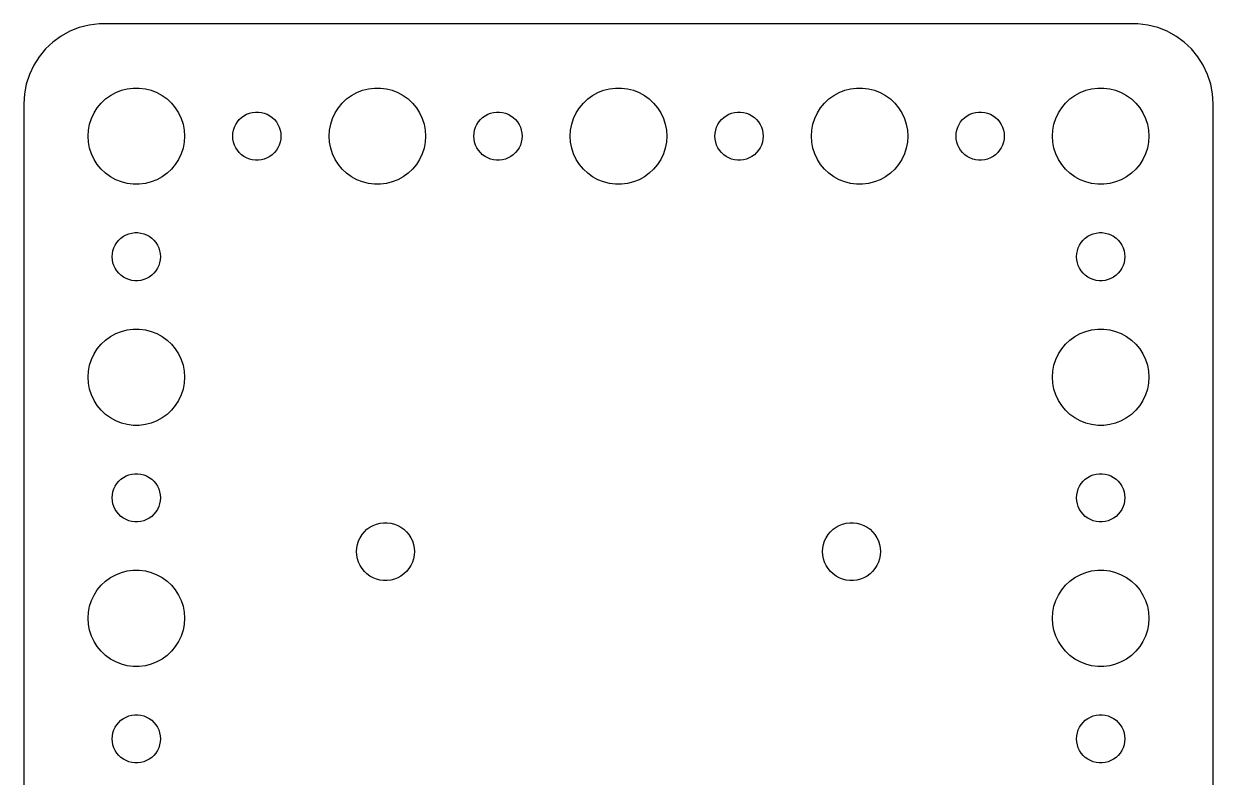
# Model space of a CAD drawing. Header units: metres. Extents: x -37 to 37, y -16 to 143.
# Drawn here: x -37 to 37, y 96.6 to 143.5 of the extents above; entities that cross this region are included whole.
import ezdxf

# ---------------------------------------------------------------- set-up
doc = ezdxf.new("R2010")
doc.units = ezdxf.units.M

msp = doc.modelspace()

# ---------------------------------------------------------------- linework, layer by layer
for p, q in [((-34.1289, 143.024), (-34.6791, 142.722)), ((-33.5451, 143.255), (-34.1289, 143.024)), ((-32.9369, 143.411), (-33.5451, 143.255)), ((-32.3139, 143.49), (-32.9369, 143.411)), ((32.3139, 143.49), (-32.3139, 143.49)), ((32.9369, 143.411), (32.3139, 143.49)), ((33.5451, 143.255), (32.9369, 143.411)), ((34.1289, 143.024), (33.5451, 143.255)), ((34.6791, 142.722), (34.1289, 143.024)), ((-35.1871, 142.353), (-35.6448, 141.923)), ((-34.6791, 142.722), (-35.1871, 142.353)), ((35.1871, 142.353), (34.6791, 142.722)), ((35.6448, 141.923), (35.1871, 142.353)), ((-36.0451, 141.439), (-36.3815, 140.909)), ((-35.6448, 141.923), (-36.0451, 141.439)), ((36.0451, 141.439), (35.6448, 141.923)), ((36.3815, 140.909), (36.0451, 141.439)), ((-36.3815, 140.909), (-36.6489, 140.341)), ((36.6489, 140.341), (36.3815, 140.909)), ((-36.6489, 140.341), (-36.8429, 139.743)), ((36.8429, 139.743), (36.6489, 140.341)), ((-36.9606, 139.127), (-37, 138.5)), ((-36.8429, 139.743), (-36.9606, 139.127)), ((-31.6075, 139.033), (-31.2773, 139.214)), ((-31.2773, 139.214), (-30.927, 139.353)), ((-30.927, 139.353), (-30.5621, 139.447)), ((-30.5621, 139.447), (-30.1884, 139.494)), ((-30.1884, 139.494), (-29.8116, 139.494)), ((-29.8116, 139.494), (-29.4379, 139.447)), ((-29.4379, 139.447), (-29.0729, 139.353)), ((-29.0729, 139.353), (-28.7227, 139.214)), ((-28.7227, 139.214), (-28.3925, 139.033)), ((-16.6075, 139.033), (-16.2773, 139.214)), ((-16.2773, 139.214), (-15.927, 139.353)), ((-15.927, 139.353), (-15.5621, 139.447)), ((-15.5621, 139.447), (-15.1884, 139.494)), ((-15.1884, 139.494), (-14.8116, 139.494)), ((-14.8116, 139.494), (-14.4379, 139.447)), ((-14.4379, 139.447), (-14.0729, 139.353)), ((-14.0729, 139.353), (-13.7227, 139.214)), ((-13.7227, 139.214), (-13.3925, 139.033)), ((-1.60747, 139.033), (-1.27733, 139.214)), ((-1.27733, 139.214), (-0.92705, 139.353)), ((-0.92705, 139.353), (-0.56213, 139.447)), ((-0.56213, 139.447), (-0.18837, 139.494)), ((-0.18837, 139.494), (0.18837, 139.494)), ((0.18837, 139.494), (0.56213, 139.447)), ((0.56213, 139.447), (0.92705, 139.353)), ((0.92705, 139.353), (1.27733, 139.214)), ((1.27733, 139.214), (1.60747, 139.033)), ((13.3925, 139.033), (13.7227, 139.214)), ((13.7227, 139.214), (14.0729, 139.353)), ((14.0729, 139.353), (14.4379, 139.447)), ((14.4379, 139.447), (14.8116, 139.494)), ((14.8116, 139.494), (15.1884, 139.494)), ((15.1884, 139.494), (15.5621, 139.447)), ((15.5621, 139.447), (15.927, 139.353)), ((15.927, 139.353), (16.2773, 139.214)), ((16.2773, 139.214), (16.6075, 139.033)), ((28.3925, 139.033), (28.7227, 139.214)), ((28.7227, 139.214), (29.0729, 139.353)), ((29.0729, 139.353), (29.4379, 139.447)), ((29.4379, 139.447), (29.8116, 139.494)), ((29.8116, 139.494), (30.1884, 139.494)), ((30.1884, 139.494), (30.5621, 139.447)), ((30.5621, 139.447), (30.927, 139.353)), ((30.927, 139.353), (31.2773, 139.214)), ((31.2773, 139.214), (31.6075, 139.033)), ((36.9606, 139.127), (36.8429, 139.743)), ((37, 138.5), (36.9606, 139.127)), ((-37, 138.5), (-37, 59.5)), ((-32.427, 138.263), (-32.1869, 138.554)), ((-32.1869, 138.554), (-31.9123, 138.812)), ((-31.9123, 138.812), (-31.6075, 139.033)), ((-28.3925, 139.033), (-28.0877, 138.812)), ((-28.0877, 138.812), (-27.8131, 138.554)), ((-27.8131, 138.554), (-27.5729, 138.263)), ((-17.427, 138.263), (-17.1869, 138.554)), ((-17.1869, 138.554), (-16.9123, 138.812)), ((-16.9123, 138.812), (-16.6075, 139.033)), ((-13.3925, 139.033), (-13.0877, 138.812)), ((-13.0877, 138.812), (-12.8131, 138.554)), ((-12.8131, 138.554), (-12.5729, 138.263)), ((-2.42705, 138.263), (-2.1869, 138.554)), ((-2.1869, 138.554), (-1.91226, 138.812)), ((-1.91226, 138.812), (-1.60747, 139.033)), ((1.60747, 139.033), (1.91226, 138.812)), ((1.91226, 138.812), (2.1869, 138.554)), ((2.1869, 138.554), (2.42705, 138.263)), ((12.5729, 138.263), (12.8131, 138.554)), ((12.8131, 138.554), (13.0877, 138.812)), ((13.0877, 138.812), (13.3925, 139.033)), ((16.6075, 139.033), (16.9123, 138.812)), ((16.9123, 138.812), (17.1869, 138.554)), ((17.1869, 138.554), (17.427, 138.263)), ((27.5729, 138.263), (27.8131, 138.554)), ((27.8131, 138.554), (28.0877, 138.812)), ((28.0877, 138.812), (28.3925, 139.033)), ((31.6075, 139.033), (31.9123, 138.812)), ((31.9123, 138.812), (32.1869, 138.554)), ((32.1869, 138.554), (32.427, 138.263)), ((37, 59.5), (37, 138.5)), ((-32.7893, 137.604), (-32.6289, 137.945)), ((-32.6289, 137.945), (-32.427, 138.263)), ((-27.5729, 138.263), (-27.3711, 137.945)), ((-27.3711, 137.945), (-27.2107, 137.604)), ((-23.5934, 137.527), (-23.4561, 137.656)), ((-23.4561, 137.656), (-23.3037, 137.766)), ((-23.3037, 137.766), (-23.1387, 137.857)), ((-23.1387, 137.857), (-22.9635, 137.927)), ((-22.9635, 137.927), (-22.7811, 137.973)), ((-22.7811, 137.973), (-22.5942, 137.997)), ((-22.5942, 137.997), (-22.4058, 137.997)), ((-22.4058, 137.997), (-22.2189, 137.973)), ((-22.2189, 137.973), (-22.0365, 137.927)), ((-22.0365, 137.927), (-21.8613, 137.857)), ((-21.8613, 137.857), (-21.6963, 137.766)), ((-21.6963, 137.766), (-21.5439, 137.656)), ((-21.5439, 137.656), (-21.4065, 137.527)), ((-17.7893, 137.604), (-17.6289, 137.945)), ((-17.6289, 137.945), (-17.427, 138.263)), ((-12.5729, 138.263), (-12.3711, 137.945)), ((-12.3711, 137.945), (-12.2107, 137.604)), ((-8.59344, 137.527), (-8.45613, 137.656)), ((-8.45613, 137.656), (-8.30373, 137.766)), ((-8.30373, 137.766), (-8.13866, 137.857)), ((-8.13866, 137.857), (-7.96352, 137.927)), ((-7.96352, 137.927), (-7.78107, 137.973)), ((-7.78107, 137.973), (-7.59418, 137.997)), ((-7.59418, 137.997), (-7.40581, 137.997)), ((-7.40581, 137.997), (-7.21892, 137.973)), ((-7.21892, 137.973), (-7.03647, 137.927)), ((-7.03647, 137.927), (-6.86133, 137.857)), ((-6.86133, 137.857), (-6.69626, 137.766)), ((-6.69626, 137.766), (-6.54385, 137.656)), ((-6.54385, 137.656), (-6.40654, 137.527)), ((-2.78932, 137.604), (-2.62891, 137.945)), ((-2.62891, 137.945), (-2.42705, 138.263)), ((2.42705, 138.263), (2.62891, 137.945)), ((2.62891, 137.945), (2.78932, 137.604)), ((6.40654, 137.527), (6.54385, 137.656)), ((6.54385, 137.656), (6.69626, 137.766)), ((6.69626, 137.766), (6.86133, 137.857)), ((6.86133, 137.857), (7.03647, 137.927)), ((7.03647, 137.927), (7.21892, 137.973)), ((7.21892, 137.973), (7.40581, 137.997)), ((7.40581, 137.997), (7.59418, 137.997)), ((7.59418, 137.997), (7.78107, 137.973)), ((7.78107, 137.973), (7.96352, 137.927)), ((7.96352, 137.927), (8.13866, 137.857)), ((8.13866, 137.857), (8.30373, 137.766)), ((8.30373, 137.766), (8.45613, 137.656)), ((8.45613, 137.656), (8.59344, 137.527)), ((12.2107, 137.604), (12.3711, 137.945)), ((12.3711, 137.945), (12.5729, 138.263)), ((17.427, 138.263), (17.6289, 137.945)), ((17.6289, 137.945), (17.7893, 137.604)), ((21.4065, 137.527), (21.5439, 137.656)), ((21.5439, 137.656), (21.6963, 137.766)), ((21.6963, 137.766), (21.8613, 137.857)), ((21.8613, 137.857), (22.0365, 137.927)), ((22.0365, 137.927), (22.2189, 137.973)), ((22.2189, 137.973), (22.4058, 137.997)), ((22.4058, 137.997), (22.5942, 137.997)), ((22.5942, 137.997), (22.7811, 137.973)), ((22.7811, 137.973), (22.9635, 137.927)), ((22.9635, 137.927), (23.1387, 137.857)), ((23.1387, 137.857), (23.3037, 137.766)), ((23.3037, 137.766), (23.4561, 137.656)), ((23.4561, 137.656), (23.5934, 137.527)), ((27.2107, 137.604), (27.3711, 137.945)), ((27.3711, 137.945), (27.5729, 138.263)), ((32.427, 138.263), (32.6289, 137.945)), ((32.6289, 137.945), (32.7893, 137.604)), ((-32.9763, 136.876), (-32.9057, 137.246)), ((-32.9057, 137.246), (-32.7893, 137.604)), ((-27.2107, 137.604), (-27.0942, 137.246)), ((-27.0942, 137.246), (-27.0237, 136.876)), ((-23.9529, 136.873), (-23.8947, 137.052)), ((-23.8947, 137.052), (-23.8145, 137.223)), ((-23.8145, 137.223), (-23.7135, 137.382)), ((-23.7135, 137.382), (-23.5934, 137.527)), ((-21.4065, 137.527), (-21.2865, 137.382)), ((-21.2865, 137.382), (-21.1855, 137.223)), ((-21.1855, 137.223), (-21.1053, 137.052)), ((-21.1053, 137.052), (-21.0471, 136.873)), ((-17.9763, 136.876), (-17.9057, 137.246)), ((-17.9057, 137.246), (-17.7893, 137.604)), ((-12.2107, 137.604), (-12.0942, 137.246)), ((-12.0942, 137.246), (-12.0237, 136.876)), ((-8.95287, 136.873), (-8.89465, 137.052)), ((-8.89465, 137.052), (-8.81445, 137.223)), ((-8.81445, 137.223), (-8.71352, 137.382)), ((-8.71352, 137.382), (-8.59344, 137.527)), ((-6.40654, 137.527), (-6.28647, 137.382)), ((-6.28647, 137.382), (-6.18553, 137.223)), ((-6.18553, 137.223), (-6.10533, 137.052)), ((-6.10533, 137.052), (-6.04712, 136.873)), ((-2.97633, 136.876), (-2.90575, 137.246)), ((-2.90575, 137.246), (-2.78932, 137.604)), ((2.78932, 137.604), (2.90575, 137.246)), ((2.90575, 137.246), (2.97633, 136.876)), ((6.04712, 136.873), (6.10533, 137.052)), ((6.10533, 137.052), (6.18553, 137.223)), ((6.18553, 137.223), (6.28647, 137.382)), ((6.28647, 137.382), (6.40654, 137.527)), ((8.59344, 137.527), (8.71352, 137.382)), ((8.71352, 137.382), (8.81445, 137.223)), ((8.81445, 137.223), (8.89465, 137.052)), ((8.89465, 137.052), (8.95287, 136.873)), ((12.0237, 136.876), (12.0942, 137.246)), ((12.0942, 137.246), (12.2107, 137.604)), ((17.7893, 137.604), (17.9057, 137.246)), ((17.9057, 137.246), (17.9763, 136.876)), ((21.0471, 136.873), (21.1053, 137.052)), ((21.1053, 137.052), (21.1855, 137.223)), ((21.1855, 137.223), (21.2865, 137.382)), ((21.2865, 137.382), (21.4065, 137.527)), ((23.5934, 137.527), (23.7135, 137.382)), ((23.7135, 137.382), (23.8145, 137.223)), ((23.8145, 137.223), (23.8947, 137.052)), ((23.8947, 137.052), (23.9529, 136.873)), ((27.0237, 136.876), (27.0942, 137.246)), ((27.0942, 137.246), (27.2107, 137.604)), ((32.7893, 137.604), (32.9057, 137.246)), ((32.9057, 137.246), (32.9763, 136.876)), ((-33, 136.5), (-32.9763, 136.876)), ((-32.9763, 136.124), (-33, 136.5)), ((-27.0237, 136.876), (-27, 136.5)), ((-27, 136.5), (-27.0237, 136.124)), ((-24, 136.5), (-23.9882, 136.688)), ((-23.9882, 136.312), (-24, 136.5)), ((-23.9882, 136.688), (-23.9529, 136.873)), ((-23.9529, 136.127), (-23.9882, 136.312)), ((-21.0471, 136.873), (-21.0118, 136.688)), ((-21.0118, 136.312), (-21.0471, 136.127)), ((-21.0118, 136.688), (-21, 136.5)), ((-21, 136.5), (-21.0118, 136.312)), ((-18, 136.5), (-17.9763, 136.876)), ((-17.9763, 136.124), (-18, 136.5)), ((-12.0237, 136.876), (-12, 136.5)), ((-12, 136.5), (-12.0237, 136.124)), ((-9, 136.5), (-8.98816, 136.688)), ((-8.98816, 136.312), (-9, 136.5)), ((-8.98816, 136.688), (-8.95287, 136.873)), ((-8.95287, 136.127), (-8.98816, 136.312)), ((-6.04712, 136.873), (-6.01183, 136.688)), ((-6.01183, 136.312), (-6.04712, 136.127)), ((-6.01183, 136.688), (-6, 136.5)), ((-6, 136.5), (-6.01183, 136.312)), ((-3, 136.5), (-2.97633, 136.876)), ((-2.97633, 136.124), (-3, 136.5)), ((2.97633, 136.876), (3, 136.5)), ((3, 136.5), (2.97633, 136.124)), ((6, 136.5), (6.01183, 136.688)), ((6.01183, 136.312), (6, 136.5)), ((6.01183, 136.688), (6.04712, 136.873)), ((6.04712, 136.127), (6.01183, 136.312)), ((8.95287, 136.873), (8.98816, 136.688)), ((8.98816, 136.312), (8.95287, 136.127)), ((8.98816, 136.688), (9, 136.5)), ((9, 136.5), (8.98816, 136.312)), ((12, 136.5), (12.0237, 136.876)), ((12.0237, 136.124), (12, 136.5)), ((17.9763, 136.876), (18, 136.5)), ((18, 136.5), (17.9763, 136.124)), ((21, 136.5), (21.0118, 136.688)), ((21.0118, 136.312), (21, 136.5)), ((21.0118, 136.688), (21.0471, 136.873)), ((21.0471, 136.127), (21.0118, 136.312)), ((23.9529, 136.873), (23.9882, 136.688)), ((23.9882, 136.312), (23.9529, 136.127)), ((23.9882, 136.688), (24, 136.5)), ((24, 136.5), (23.9882, 136.312)), ((27, 136.5), (27.0237, 136.876)), ((27.0237, 136.124), (27, 136.5)), ((32.9763, 136.876), (33, 136.5)), ((33, 136.5), (32.9763, 136.124)), ((-32.9057, 135.754), (-32.9763, 136.124)), ((-32.7893, 135.396), (-32.9057, 135.754)), ((-27.0942, 135.754), (-27.2107, 135.396)), ((-27.0237, 136.124), (-27.0942, 135.754)), ((-23.8947, 135.948), (-23.9529, 136.127)), ((-23.8145, 135.777), (-23.8947, 135.948)), ((-23.7135, 135.618), (-23.8145, 135.777)), ((-23.5934, 135.473), (-23.7135, 135.618)), ((-23.4561, 135.344), (-23.5934, 135.473)), ((-21.4065, 135.473), (-21.5439, 135.344)), ((-21.2865, 135.618), (-21.4065, 135.473)), ((-21.1855, 135.777), (-21.2865, 135.618)), ((-21.1053, 135.948), (-21.1855, 135.777)), ((-21.0471, 136.127), (-21.1053, 135.948)), ((-17.9057, 135.754), (-17.9763, 136.124)), ((-17.7893, 135.396), (-17.9057, 135.754)), ((-12.0942, 135.754), (-12.2107, 135.396)), ((-12.0237, 136.124), (-12.0942, 135.754)), ((-8.89465, 135.948), (-8.95287, 136.127)), ((-8.81445, 135.777), (-8.89465, 135.948)), ((-8.71352, 135.618), (-8.81445, 135.777)), ((-8.59344, 135.473), (-8.71352, 135.618)), ((-8.45613, 135.344), (-8.59344, 135.473)), ((-6.40654, 135.473), (-6.54385, 135.344)), ((-6.28647, 135.618), (-6.40654, 135.473)), ((-6.18553, 135.777), (-6.28647, 135.618)), ((-6.10533, 135.948), (-6.18553, 135.777)), ((-6.04712, 136.127), (-6.10533, 135.948)), ((-2.90575, 135.754), (-2.97633, 136.124)), ((-2.78932, 135.396), (-2.90575, 135.754)), ((2.90575, 135.754), (2.78932, 135.396)), ((2.97633, 136.124), (2.90575, 135.754)), ((6.10533, 135.948), (6.04712, 136.127)), ((6.18553, 135.777), (6.10533, 135.948)), ((6.28647, 135.618), (6.18553, 135.777)), ((6.40654, 135.473), (6.28647, 135.618)), ((6.54385, 135.344), (6.40654, 135.473)), ((8.59344, 135.473), (8.45613, 135.344)), ((8.71352, 135.618), (8.59344, 135.473)), ((8.81445, 135.777), (8.71352, 135.618)), ((8.89465, 135.948), (8.81445, 135.777)), ((8.95287, 136.127), (8.89465, 135.948)), ((12.0942, 135.754), (12.0237, 136.124)), ((12.2107, 135.396), (12.0942, 135.754)), ((17.9057, 135.754), (17.7893, 135.396)), ((17.9763, 136.124), (17.9057, 135.754)), ((21.1053, 135.948), (21.0471, 136.127)), ((21.1855, 135.777), (21.1053, 135.948)), ((21.2865, 135.618), (21.1855, 135.777)), ((21.4065, 135.473), (21.2865, 135.618)), ((21.5439, 135.344), (21.4065, 135.473)), ((23.5934, 135.473), (23.4561, 135.344)), ((23.7135, 135.618), (23.5934, 135.473)), ((23.8145, 135.777), (23.7135, 135.618)), ((23.8947, 135.948), (23.8145, 135.777)), ((23.9529, 136.127), (23.8947, 135.948)), ((27.0942, 135.754), (27.0237, 136.124)), ((27.2107, 135.396), (27.0942, 135.754)), ((32.9057, 135.754), (32.7893, 135.396)), ((32.9763, 136.124), (32.9057, 135.754)), ((-32.6289, 135.055), (-32.7893, 135.396)), ((-32.427, 134.737), (-32.6289, 135.055)), ((-32.1869, 134.446), (-32.427, 134.737)), ((-27.5729, 134.737), (-27.8131, 134.446)), ((-27.3711, 135.055), (-27.5729, 134.737)), ((-27.2107, 135.396), (-27.3711, 135.055)), ((-23.3037, 135.234), (-23.4561, 135.344)), ((-23.1387, 135.143), (-23.3037, 135.234)), ((-22.9635, 135.073), (-23.1387, 135.143)), ((-22.7811, 135.027), (-22.9635, 135.073)), ((-22.5942, 135.003), (-22.7811, 135.027)), ((-22.4058, 135.003), (-22.5942, 135.003)), ((-22.2189, 135.027), (-22.4058, 135.003)), ((-22.0365, 135.073), (-22.2189, 135.027)), ((-21.8613, 135.143), (-22.0365, 135.073)), ((-21.6963, 135.234), (-21.8613, 135.143)), ((-21.5439, 135.344), (-21.6963, 135.234)), ((-17.6289, 135.055), (-17.7893, 135.396)), ((-17.427, 134.737), (-17.6289, 135.055)), ((-17.1869, 134.446), (-17.427, 134.737)), ((-12.5729, 134.737), (-12.8131, 134.446)), ((-12.3711, 135.055), (-12.5729, 134.737)), ((-12.2107, 135.396), (-12.3711, 135.055)), ((-8.30373, 135.234), (-8.45613, 135.344)), ((-8.13866, 135.143), (-8.30373, 135.234)), ((-7.96352, 135.073), (-8.13866, 135.143)), ((-7.78107, 135.027), (-7.96352, 135.073)), ((-7.59418, 135.003), (-7.78107, 135.027)), ((-7.40581, 135.003), (-7.59418, 135.003)), ((-7.21892, 135.027), (-7.40581, 135.003)), ((-7.03647, 135.073), (-7.21892, 135.027)), ((-6.86133, 135.143), (-7.03647, 135.073)), ((-6.69626, 135.234), (-6.86133, 135.143)), ((-6.54385, 135.344), (-6.69626, 135.234)), ((-2.62891, 135.055), (-2.78932, 135.396)), ((-2.42705, 134.737), (-2.62891, 135.055)), ((-2.1869, 134.446), (-2.42705, 134.737)), ((2.42705, 134.737), (2.1869, 134.446)), ((2.62891, 135.055), (2.42705, 134.737)), ((2.78932, 135.396), (2.62891, 135.055)), ((6.69626, 135.234), (6.54385, 135.344)), ((6.86133, 135.143), (6.69626, 135.234)), ((7.03647, 135.073), (6.86133, 135.143)), ((7.21892, 135.027), (7.03647, 135.073)), ((7.40581, 135.003), (7.21892, 135.027)), ((7.59418, 135.003), (7.40581, 135.003)), ((7.78107, 135.027), (7.59418, 135.003)), ((7.96352, 135.073), (7.78107, 135.027)), ((8.13866, 135.143), (7.96352, 135.073)), ((8.30373, 135.234), (8.13866, 135.143)), ((8.45613, 135.344), (8.30373, 135.234)), ((12.3711, 135.055), (12.2107, 135.396)), ((12.5729, 134.737), (12.3711, 135.055)), ((12.8131, 134.446), (12.5729, 134.737)), ((17.427, 134.737), (17.1869, 134.446)), ((17.6289, 135.055), (17.427, 134.737)), ((17.7893, 135.396), (17.6289, 135.055)), ((21.6963, 135.234), (21.5439, 135.344)), ((21.8613, 135.143), (21.6963, 135.234)), ((22.0365, 135.073), (21.8613, 135.143)), ((22.2189, 135.027), (22.0365, 135.073)), ((22.4058, 135.003), (22.2189, 135.027)), ((22.5942, 135.003), (22.4058, 135.003)), ((22.7811, 135.027), (22.5942, 135.003)), ((22.9635, 135.073), (22.7811, 135.027)), ((23.1387, 135.143), (22.9635, 135.073)), ((23.3037, 135.234), (23.1387, 135.143)), ((23.4561, 135.344), (23.3037, 135.234)), ((27.3711, 135.055), (27.2107, 135.396)), ((27.5729, 134.737), (27.3711, 135.055)), ((27.8131, 134.446), (27.5729, 134.737)), ((32.427, 134.737), (32.1869, 134.446)), ((32.6289, 135.055), (32.427, 134.737)), ((32.7893, 135.396), (32.6289, 135.055)), ((-31.9123, 134.188), (-32.1869, 134.446)), ((-31.6075, 133.967), (-31.9123, 134.188)), ((-31.2773, 133.786), (-31.6075, 133.967)), ((-28.3925, 133.967), (-28.7227, 133.786)), ((-28.0877, 134.188), (-28.3925, 133.967)), ((-27.8131, 134.446), (-28.0877, 134.188)), ((-16.9123, 134.188), (-17.1869, 134.446)), ((-16.6075, 133.967), (-16.9123, 134.188)), ((-16.2773, 133.786), (-16.6075, 133.967)), ((-13.3925, 133.967), (-13.7227, 133.786)), ((-13.0877, 134.188), (-13.3925, 133.967)), ((-12.8131, 134.446), (-13.0877, 134.188)), ((-1.91226, 134.188), (-2.1869, 134.446)), ((-1.60747, 133.967), (-1.91226, 134.188)), ((-1.27733, 133.786), (-1.60747, 133.967)), ((1.60747, 133.967), (1.27733, 133.786)), ((1.91226, 134.188), (1.60747, 133.967)), ((2.1869, 134.446), (1.91226, 134.188)), ((13.0877, 134.188), (12.8131, 134.446)), ((13.3925, 133.967), (13.0877, 134.188)), ((13.7227, 133.786), (13.3925, 133.967)), ((16.6075, 133.967), (16.2773, 133.786)), ((16.9123, 134.188), (16.6075, 133.967)), ((17.1869, 134.446), (16.9123, 134.188)), ((28.0877, 134.188), (27.8131, 134.446)), ((28.3925, 133.967), (28.0877, 134.188)), ((28.7227, 133.786), (28.3925, 133.967)), ((31.6075, 133.967), (31.2773, 133.786)), ((31.9123, 134.188), (31.6075, 133.967)), ((32.1869, 134.446), (31.9123, 134.188)), ((-30.927, 133.647), (-31.2773, 133.786)), ((-30.5621, 133.553), (-30.927, 133.647)), ((-30.1884, 133.506), (-30.5621, 133.553)), ((-29.8116, 133.506), (-30.1884, 133.506)), ((-29.4379, 133.553), (-29.8116, 133.506)), ((-29.0729, 133.647), (-29.4379, 133.553)), ((-28.7227, 133.786), (-29.0729, 133.647)), ((-15.927, 133.647), (-16.2773, 133.786)), ((-15.5621, 133.553), (-15.927, 133.647)), ((-15.1884, 133.506), (-15.5621, 133.553)), ((-14.8116, 133.506), (-15.1884, 133.506)), ((-14.4379, 133.553), (-14.8116, 133.506)), ((-14.0729, 133.647), (-14.4379, 133.553)), ((-13.7227, 133.786), (-14.0729, 133.647)), ((-0.92705, 133.647), (-1.27733, 133.786)), ((-0.56213, 133.553), (-0.92705, 133.647)), ((-0.18837, 133.506), (-0.56213, 133.553)), ((0.18837, 133.506), (-0.18837, 133.506)), ((0.56213, 133.553), (0.18837, 133.506)), ((0.92705, 133.647), (0.56213, 133.553)), ((1.27733, 133.786), (0.92705, 133.647)), ((14.0729, 133.647), (13.7227, 133.786)), ((14.4379, 133.553), (14.0729, 133.647)), ((14.8116, 133.506), (14.4379, 133.553)), ((15.1884, 133.506), (14.8116, 133.506)), ((15.5621, 133.553), (15.1884, 133.506)), ((15.927, 133.647), (15.5621, 133.553)), ((16.2773, 133.786), (15.927, 133.647)), ((29.0729, 133.647), (28.7227, 133.786)), ((29.4379, 133.553), (29.0729, 133.647)), ((29.8116, 133.506), (29.4379, 133.553)), ((30.1884, 133.506), (29.8116, 133.506)), ((30.5621, 133.553), (30.1884, 133.506)), ((30.927, 133.647), (30.5621, 133.553)), ((31.2773, 133.786), (30.927, 133.647)), ((-30.9561, 130.156), (-30.8037, 130.266)), ((-30.8037, 130.266), (-30.6387, 130.357)), ((-30.6387, 130.357), (-30.4635, 130.427)), ((-30.4635, 130.427), (-30.2811, 130.473)), ((-30.2811, 130.473), (-30.0942, 130.497)), ((-30.0942, 130.497), (-29.9058, 130.497)), ((-29.9058, 130.497), (-29.7189, 130.473)), ((-29.7189, 130.473), (-29.5365, 130.427)), ((-29.5365, 130.427), (-29.3613, 130.357)), ((-29.3613, 130.357), (-29.1963, 130.266)), ((-29.1963, 130.266), (-29.0439, 130.156)), ((29.0439, 130.156), (29.1963, 130.266)), ((29.1963, 130.266), (29.3613, 130.357)), ((29.3613, 130.357), (29.5365, 130.427)), ((29.5365, 130.427), (29.7189, 130.473)), ((29.7189, 130.473), (29.9058, 130.497)), ((29.9058, 130.497), (30.0942, 130.497)), ((30.0942, 130.497), (30.2811, 130.473)), ((30.2811, 130.473), (30.4635, 130.427)), ((30.4635, 130.427), (30.6387, 130.357)), ((30.6387, 130.357), (30.8037, 130.266)), ((30.8037, 130.266), (30.9561, 130.156)), ((-31.4529, 129.373), (-31.3947, 129.552)), ((-31.3947, 129.552), (-31.3145, 129.723)), ((-31.3145, 129.723), (-31.2135, 129.882)), ((-31.2135, 129.882), (-31.0934, 130.027)), ((-31.0934, 130.027), (-30.9561, 130.156)), ((-29.0439, 130.156), (-28.9065, 130.027)), ((-28.9065, 130.027), (-28.7865, 129.882)), ((-28.7865, 129.882), (-28.6855, 129.723)), ((-28.6855, 129.723), (-28.6053, 129.552)), ((-28.6053, 129.552), (-28.5471, 129.373)), ((28.5471, 129.373), (28.6053, 129.552)), ((28.6053, 129.552), (28.6855, 129.723)), ((28.6855, 129.723), (28.7865, 129.882)), ((28.7865, 129.882), (28.9065, 130.027)), ((28.9065, 130.027), (29.0439, 130.156)), ((30.9561, 130.156), (31.0934, 130.027)), ((31.0934, 130.027), (31.2135, 129.882)), ((31.2135, 129.882), (31.3145, 129.723)), ((31.3145, 129.723), (31.3947, 129.552)), ((31.3947, 129.552), (31.4529, 129.373)), ((-31.5, 129), (-31.4882, 129.188)), ((-31.4882, 128.812), (-31.5, 129)), ((-31.4882, 129.188), (-31.4529, 129.373)), ((-31.4529, 128.627), (-31.4882, 128.812)), ((-28.5471, 129.373), (-28.5118, 129.188)), ((-28.5118, 128.812), (-28.5471, 128.627)), ((-28.5118, 129.188), (-28.5, 129)), ((-28.5, 129), (-28.5118, 128.812)), ((28.5, 129), (28.5118, 129.188)), ((28.5118, 128.812), (28.5, 129)), ((28.5118, 129.188), (28.5471, 129.373)), ((28.5471, 128.627), (28.5118, 128.812)), ((31.4529, 129.373), (31.4882, 129.188)), ((31.4882, 128.812), (31.4529, 128.627)), ((31.4882, 129.188), (31.5, 129)), ((31.5, 129), (31.4882, 128.812)), ((-31.3947, 128.448), (-31.4529, 128.627)), ((-31.3145, 128.277), (-31.3947, 128.448)), ((-31.2135, 128.118), (-31.3145, 128.277)), ((-31.0934, 127.973), (-31.2135, 128.118)), ((-28.7865, 128.118), (-28.9065, 127.973)), ((-28.6855, 128.277), (-28.7865, 128.118)), ((-28.6053, 128.448), (-28.6855, 128.277)), ((-28.5471, 128.627), (-28.6053, 128.448)), ((28.6053, 128.448), (28.5471, 128.627)), ((28.6855, 128.277), (28.6053, 128.448)), ((28.7865, 128.118), (28.6855, 128.277)), ((28.9065, 127.973), (28.7865, 128.118)), ((31.2135, 128.118), (31.0934, 127.973)), ((31.3145, 128.277), (31.2135, 128.118)), ((31.3947, 128.448), (31.3145, 128.277)), ((31.4529, 128.627), (31.3947, 128.448)), ((-30.9561, 127.844), (-31.0934, 127.973)), ((-30.8037, 127.734), (-30.9561, 127.844)), ((-30.6387, 127.643), (-30.8037, 127.734)), ((-30.4635, 127.573), (-30.6387, 127.643)), ((-30.2811, 127.527), (-30.4635, 127.573)), ((-30.0942, 127.503), (-30.2811, 127.527)), ((-29.9058, 127.503), (-30.0942, 127.503)), ((-29.7189, 127.527), (-29.9058, 127.503)), ((-29.5365, 127.573), (-29.7189, 127.527)), ((-29.3613, 127.643), (-29.5365, 127.573)), ((-29.1963, 127.734), (-29.3613, 127.643)), ((-29.0439, 127.844), (-29.1963, 127.734)), ((-28.9065, 127.973), (-29.0439, 127.844)), ((29.0439, 127.844), (28.9065, 127.973)), ((29.1963, 127.734), (29.0439, 127.844)), ((29.3613, 127.643), (29.1963, 127.734)), ((29.5365, 127.573), (29.3613, 127.643)), ((29.7189, 127.527), (29.5365, 127.573)), ((29.9058, 127.503), (29.7189, 127.527)), ((30.0942, 127.503), (29.9058, 127.503)), ((30.2811, 127.527), (30.0942, 127.503)), ((30.4635, 127.573), (30.2811, 127.527)), ((30.6387, 127.643), (30.4635, 127.573)), ((30.8037, 127.734), (30.6387, 127.643)), ((30.9561, 127.844), (30.8037, 127.734)), ((31.0934, 127.973), (30.9561, 127.844)), ((-31.2773, 124.214), (-30.927, 124.353)), ((-30.927, 124.353), (-30.5621, 124.447)), ((-30.5621, 124.447), (-30.1884, 124.494)), ((-30.1884, 124.494), (-29.8116, 124.494)), ((-29.8116, 124.494), (-29.4379, 124.447)), ((-29.4379, 124.447), (-29.0729, 124.353)), ((-29.0729, 124.353), (-28.7227, 124.214)), ((28.7227, 124.214), (29.0729, 124.353)), ((29.0729, 124.353), (29.4379, 124.447)), ((29.4379, 124.447), (29.8116, 124.494)), ((29.8116, 124.494), (30.1884, 124.494)), ((30.1884, 124.494), (30.5621, 124.447)), ((30.5621, 124.447), (30.927, 124.353)), ((30.927, 124.353), (31.2773, 124.214)), ((-32.1869, 123.554), (-31.9123, 123.812)), ((-31.9123, 123.812), (-31.6075, 124.033)), ((-31.6075, 124.033), (-31.2773, 124.214)), ((-28.7227, 124.214), (-28.3925, 124.033)), ((-28.3925, 124.033), (-28.0877, 123.812)), ((-28.0877, 123.812), (-27.8131, 123.554)), ((27.8131, 123.554), (28.0877, 123.812)), ((28.0877, 123.812), (28.3925, 124.033)), ((28.3925, 124.033), (28.7227, 124.214)), ((31.2773, 124.214), (31.6075, 124.033)), ((31.6075, 124.033), (31.9123, 123.812)), ((31.9123, 123.812), (32.1869, 123.554)), ((-32.7893, 122.604), (-32.6289, 122.945)), ((-32.6289, 122.945), (-32.427, 123.263)), ((-32.427, 123.263), (-32.1869, 123.554)), ((-27.8131, 123.554), (-27.5729, 123.263)), ((-27.5729, 123.263), (-27.3711, 122.945)), ((-27.3711, 122.945), (-27.2107, 122.604)), ((27.2107, 122.604), (27.3711, 122.945)), ((27.3711, 122.945), (27.5729, 123.263)), ((27.5729, 123.263), (27.8131, 123.554)), ((32.1869, 123.554), (32.427, 123.263)), ((32.427, 123.263), (32.6289, 122.945)), ((32.6289, 122.945), (32.7893, 122.604)), ((-32.9763, 121.876), (-32.9057, 122.246)), ((-32.9057, 122.246), (-32.7893, 122.604)), ((-27.2107, 122.604), (-27.0942, 122.246)), ((-27.0942, 122.246), (-27.0237, 121.876)), ((27.0237, 121.876), (27.0942, 122.246)), ((27.0942, 122.246), (27.2107, 122.604)), ((32.7893, 122.604), (32.9057, 122.246)), ((32.9057, 122.246), (32.9763, 121.876)), ((-33, 121.5), (-32.9763, 121.876)), ((-32.9763, 121.124), (-33, 121.5)), ((-27.0237, 121.876), (-27, 121.5)), ((-27, 121.5), (-27.0237, 121.124)), ((27, 121.5), (27.0237, 121.876)), ((27.0237, 121.124), (27, 121.5)), ((32.9763, 121.876), (33, 121.5)), ((33, 121.5), (32.9763, 121.124)), ((-32.9057, 120.754), (-32.9763, 121.124)), ((-32.7893, 120.396), (-32.9057, 120.754)), ((-27.0942, 120.754), (-27.2107, 120.396)), ((-27.0237, 121.124), (-27.0942, 120.754)), ((27.0942, 120.754), (27.0237, 121.124)), ((27.2107, 120.396), (27.0942, 120.754)), ((32.9057, 120.754), (32.7893, 120.396)), ((32.9763, 121.124), (32.9057, 120.754)), ((-32.6289, 120.055), (-32.7893, 120.396)), ((-32.427, 119.737), (-32.6289, 120.055)), ((-27.3711, 120.055), (-27.5729, 119.737)), ((-27.2107, 120.396), (-27.3711, 120.055)), ((27.3711, 120.055), (27.2107, 120.396)), ((27.5729, 119.737), (27.3711, 120.055)), ((32.6289, 120.055), (32.427, 119.737)), ((32.7893, 120.396), (32.6289, 120.055)), ((-32.1869, 119.446), (-32.427, 119.737)), ((-31.9123, 119.188), (-32.1869, 119.446)), ((-31.6075, 118.967), (-31.9123, 119.188)), ((-28.0877, 119.188), (-28.3925, 118.967)), ((-27.8131, 119.446), (-28.0877, 119.188)), ((-27.5729, 119.737), (-27.8131, 119.446)), ((27.8131, 119.446), (27.5729, 119.737)), ((28.0877, 119.188), (27.8131, 119.446)), ((28.3925, 118.967), (28.0877, 119.188)), ((31.9123, 119.188), (31.6075, 118.967)), ((32.1869, 119.446), (31.9123, 119.188)), ((32.427, 119.737), (32.1869, 119.446)), ((-31.2773, 118.786), (-31.6075, 118.967)), ((-30.927, 118.647), (-31.2773, 118.786)), ((-30.5621, 118.553), (-30.927, 118.647)), ((-30.1884, 118.506), (-30.5621, 118.553)), ((-29.8116, 118.506), (-30.1884, 118.506)), ((-29.4379, 118.553), (-29.8116, 118.506)), ((-29.0729, 118.647), (-29.4379, 118.553)), ((-28.7227, 118.786), (-29.0729, 118.647)), ((-28.3925, 118.967), (-28.7227, 118.786)), ((28.7227, 118.786), (28.3925, 118.967)), ((29.0729, 118.647), (28.7227, 118.786)), ((29.4379, 118.553), (29.0729, 118.647)), ((29.8116, 118.506), (29.4379, 118.553)), ((30.1884, 118.506), (29.8116, 118.506)), ((30.5621, 118.553), (30.1884, 118.506)), ((30.927, 118.647), (30.5621, 118.553)), ((31.2773, 118.786), (30.927, 118.647)), ((31.6075, 118.967), (31.2773, 118.786)), ((-30.4635, 115.427), (-30.2811, 115.473)), ((-30.2811, 115.473), (-30.0942, 115.497)), ((-30.0942, 115.497), (-29.9058, 115.497)), ((-29.9058, 115.497), (-29.7189, 115.473)), ((-29.7189, 115.473), (-29.5365, 115.427)), ((29.5365, 115.427), (29.7189, 115.473)), ((29.7189, 115.473), (29.9058, 115.497)), ((29.9058, 115.497), (30.0942, 115.497)), ((30.0942, 115.497), (30.2811, 115.473)), ((30.2811, 115.473), (30.4635, 115.427)), ((-31.3947, 114.552), (-31.3145, 114.723)), ((-31.3145, 114.723), (-31.2135, 114.882)), ((-31.2135, 114.882), (-31.0934, 115.027)), ((-31.0934, 115.027), (-30.9561, 115.156)), ((-30.9561, 115.156), (-30.8037, 115.266)), ((-30.8037, 115.266), (-30.6387, 115.357)), ((-30.6387, 115.357), (-30.4635, 115.427)), ((-29.5365, 115.427), (-29.3613, 115.357)), ((-29.3613, 115.357), (-29.1963, 115.266)), ((-29.1963, 115.266), (-29.0439, 115.156)), ((-29.0439, 115.156), (-28.9065, 115.027)), ((-28.9065, 115.027), (-28.7865, 114.882)), ((-28.7865, 114.882), (-28.6855, 114.723)), ((-28.6855, 114.723), (-28.6053, 114.552)), ((28.6053, 114.552), (28.6855, 114.723)), ((28.6855, 114.723), (28.7865, 114.882)), ((28.7865, 114.882), (28.9065, 115.027)), ((28.9065, 115.027), (29.0439, 115.156)), ((29.0439, 115.156), (29.1963, 115.266)), ((29.1963, 115.266), (29.3613, 115.357)), ((29.3613, 115.357), (29.5365, 115.427)), ((30.4635, 115.427), (30.6387, 115.357)), ((30.6387, 115.357), (30.8037, 115.266)), ((30.8037, 115.266), (30.9561, 115.156)), ((30.9561, 115.156), (31.0934, 115.027)), ((31.0934, 115.027), (31.2135, 114.882)), ((31.2135, 114.882), (31.3145, 114.723)), ((31.3145, 114.723), (31.3947, 114.552)), ((-31.5, 114), (-31.4882, 114.188)), ((-31.4882, 113.812), (-31.5, 114)), ((-31.4882, 114.188), (-31.4529, 114.373)), ((-31.4529, 114.373), (-31.3947, 114.552)), ((-28.6053, 114.552), (-28.5471, 114.373)), ((-28.5471, 114.373), (-28.5118, 114.188)), ((-28.5118, 114.188), (-28.5, 114)), ((-28.5, 114), (-28.5118, 113.812)), ((28.5, 114), (28.5118, 114.188)), ((28.5118, 113.812), (28.5, 114)), ((28.5118, 114.188), (28.5471, 114.373)), ((28.5471, 114.373), (28.6053, 114.552)), ((31.3947, 114.552), (31.4529, 114.373)), ((31.4529, 114.373), (31.4882, 114.188)), ((31.4882, 114.188), (31.5, 114)), ((31.5, 114), (31.4882, 113.812)), ((-31.4529, 113.627), (-31.4882, 113.812)), ((-31.3947, 113.448), (-31.4529, 113.627)), ((-31.3145, 113.277), (-31.3947, 113.448)), ((-31.2135, 113.118), (-31.3145, 113.277)), ((-28.6855, 113.277), (-28.7865, 113.118)), ((-28.6053, 113.448), (-28.6855, 113.277)), ((-28.5471, 113.627), (-28.6053, 113.448)), ((-28.5118, 113.812), (-28.5471, 113.627)), ((28.5471, 113.627), (28.5118, 113.812)), ((28.6053, 113.448), (28.5471, 113.627)), ((28.6855, 113.277), (28.6053, 113.448)), ((28.7865, 113.118), (28.6855, 113.277)), ((31.3145, 113.277), (31.2135, 113.118)), ((31.3947, 113.448), (31.3145, 113.277)), ((31.4529, 113.627), (31.3947, 113.448)), ((31.4882, 113.812), (31.4529, 113.627)), ((-31.0934, 112.973), (-31.2135, 113.118)), ((-30.9561, 112.844), (-31.0934, 112.973)), ((-30.8037, 112.734), (-30.9561, 112.844)), ((-30.6387, 112.643), (-30.8037, 112.734)), ((-30.4635, 112.573), (-30.6387, 112.643)), ((-30.2811, 112.527), (-30.4635, 112.573)), ((-30.0942, 112.503), (-30.2811, 112.527)), ((-29.9058, 112.503), (-30.0942, 112.503)), ((-29.7189, 112.527), (-29.9058, 112.503)), ((-29.5365, 112.573), (-29.7189, 112.527)), ((-29.3613, 112.643), (-29.5365, 112.573)), ((-29.1963, 112.734), (-29.3613, 112.643)), ((-29.0439, 112.844), (-29.1963, 112.734)), ((-28.9065, 112.973), (-29.0439, 112.844)), ((-28.7865, 113.118), (-28.9065, 112.973)), ((28.9065, 112.973), (28.7865, 113.118)), ((29.0439, 112.844), (28.9065, 112.973)), ((29.1963, 112.734), (29.0439, 112.844)), ((29.3613, 112.643), (29.1963, 112.734)), ((29.5365, 112.573), (29.3613, 112.643)), ((29.7189, 112.527), (29.5365, 112.573)), ((29.9058, 112.503), (29.7189, 112.527)), ((30.0942, 112.503), (29.9058, 112.503)), ((30.2811, 112.527), (30.0942, 112.503)), ((30.4635, 112.573), (30.2811, 112.527)), ((30.6387, 112.643), (30.4635, 112.573)), ((30.8037, 112.734), (30.6387, 112.643)), ((30.9561, 112.844), (30.8037, 112.734)), ((31.0934, 112.973), (30.9561, 112.844)), ((31.2135, 113.118), (31.0934, 112.973)), ((-15.9562, 111.708), (-15.8121, 111.882)), ((-15.8121, 111.882), (-15.6474, 112.037)), ((-15.6474, 112.037), (-15.4645, 112.17)), ((-15.4645, 112.17), (-15.2664, 112.279)), ((-15.2664, 112.279), (-15.0562, 112.362)), ((-15.0562, 112.362), (-14.8373, 112.418)), ((-14.8373, 112.418), (-14.613, 112.446)), ((-14.613, 112.446), (-14.387, 112.446)), ((-14.387, 112.446), (-14.1627, 112.418)), ((-14.1627, 112.418), (-13.9438, 112.362)), ((-13.9438, 112.362), (-13.7336, 112.279)), ((-13.7336, 112.279), (-13.5355, 112.17)), ((-13.5355, 112.17), (-13.3526, 112.037)), ((-13.3526, 112.037), (-13.1879, 111.882)), ((-13.1879, 111.882), (-13.0438, 111.708)), ((13.0438, 111.708), (13.1879, 111.882)), ((13.1879, 111.882), (13.3526, 112.037)), ((13.3526, 112.037), (13.5355, 112.17)), ((13.5355, 112.17), (13.7336, 112.279)), ((13.7336, 112.279), (13.9438, 112.362)), ((13.9438, 112.362), (14.1627, 112.418)), ((14.1627, 112.418), (14.387, 112.446)), ((14.387, 112.446), (14.613, 112.446)), ((14.613, 112.446), (14.8373, 112.418)), ((14.8373, 112.418), (15.0562, 112.362)), ((15.0562, 112.362), (15.2664, 112.279)), ((15.2664, 112.279), (15.4645, 112.17)), ((15.4645, 112.17), (15.6474, 112.037)), ((15.6474, 112.037), (15.8121, 111.882)), ((15.8121, 111.882), (15.9562, 111.708)), ((-16.2858, 110.876), (-16.2434, 111.098)), ((-16.2434, 111.098), (-16.1736, 111.313)), ((-16.1736, 111.313), (-16.0773, 111.517)), ((-16.0773, 111.517), (-15.9562, 111.708)), ((-13.0438, 111.708), (-12.9226, 111.517)), ((-12.9226, 111.517), (-12.8264, 111.313)), ((-12.8264, 111.313), (-12.7565, 111.098)), ((-12.7565, 111.098), (-12.7142, 110.876)), ((12.7142, 110.876), (12.7565, 111.098)), ((12.7565, 111.098), (12.8264, 111.313)), ((12.8264, 111.313), (12.9226, 111.517)), ((12.9226, 111.517), (13.0438, 111.708)), ((15.9562, 111.708), (16.0773, 111.517)), ((16.0773, 111.517), (16.1736, 111.313)), ((16.1736, 111.313), (16.2434, 111.098)), ((16.2434, 111.098), (16.2858, 110.876)), ((-16.3, 110.65), (-16.2858, 110.876)), ((-16.2858, 110.424), (-16.3, 110.65)), ((-16.2434, 110.202), (-16.2858, 110.424)), ((-12.7142, 110.424), (-12.7565, 110.202)), ((-12.7142, 110.876), (-12.7, 110.65)), ((-12.7, 110.65), (-12.7142, 110.424)), ((12.7, 110.65), (12.7142, 110.876)), ((12.7142, 110.424), (12.7, 110.65)), ((12.7565, 110.202), (12.7142, 110.424)), ((16.2858, 110.424), (16.2434, 110.202)), ((16.2858, 110.876), (16.3, 110.65)), ((16.3, 110.65), (16.2858, 110.424)), ((-16.1736, 109.987), (-16.2434, 110.202)), ((-16.0773, 109.783), (-16.1736, 109.987)), ((-15.9562, 109.592), (-16.0773, 109.783)), ((-15.8121, 109.418), (-15.9562, 109.592)), ((-13.0438, 109.592), (-13.1879, 109.418)), ((-12.9226, 109.783), (-13.0438, 109.592)), ((-12.8264, 109.987), (-12.9226, 109.783)), ((-12.7565, 110.202), (-12.8264, 109.987)), ((12.8264, 109.987), (12.7565, 110.202)), ((12.9226, 109.783), (12.8264, 109.987)), ((13.0438, 109.592), (12.9226, 109.783)), ((13.1879, 109.418), (13.0438, 109.592)), ((15.9562, 109.592), (15.8121, 109.418)), ((16.0773, 109.783), (15.9562, 109.592)), ((16.1736, 109.987), (16.0773, 109.783)), ((16.2434, 110.202), (16.1736, 109.987)), ((-32.1869, 108.554), (-31.9123, 108.812)), ((-31.9123, 108.812), (-31.6075, 109.033)), ((-31.6075, 109.033), (-31.2773, 109.214)), ((-31.2773, 109.214), (-30.927, 109.353)), ((-30.927, 109.353), (-30.5621, 109.447)), ((-30.5621, 109.447), (-30.1884, 109.494)), ((-30.1884, 109.494), (-29.8116, 109.494)), ((-29.8116, 109.494), (-29.4379, 109.447)), ((-29.4379, 109.447), (-29.0729, 109.353)), ((-29.0729, 109.353), (-28.7227, 109.214)), ((-28.7227, 109.214), (-28.3925, 109.033)), ((-28.3925, 109.033), (-28.0877, 108.812)), ((-28.0877, 108.812), (-27.8131, 108.554)), ((-15.6474, 109.263), (-15.8121, 109.418)), ((-15.4645, 109.13), (-15.6474, 109.263)), ((-15.2664, 109.021), (-15.4645, 109.13)), ((-15.0562, 108.938), (-15.2664, 109.021)), ((-14.8373, 108.882), (-15.0562, 108.938)), ((-14.613, 108.854), (-14.8373, 108.882)), ((-14.387, 108.854), (-14.613, 108.854)), ((-14.1627, 108.882), (-14.387, 108.854)), ((-13.9438, 108.938), (-14.1627, 108.882)), ((-13.7336, 109.021), (-13.9438, 108.938)), ((-13.5355, 109.13), (-13.7336, 109.021)), ((-13.3526, 109.263), (-13.5355, 109.13)), ((-13.1879, 109.418), (-13.3526, 109.263)), ((13.3526, 109.263), (13.1879, 109.418)), ((13.5355, 109.13), (13.3526, 109.263)), ((13.7336, 109.021), (13.5355, 109.13)), ((13.9438, 108.938), (13.7336, 109.021)), ((14.1627, 108.882), (13.9438, 108.938)), ((14.387, 108.854), (14.1627, 108.882)), ((14.613, 108.854), (14.387, 108.854)), ((14.8373, 108.882), (14.613, 108.854)), ((15.0562, 108.938), (14.8373, 108.882)), ((15.2664, 109.021), (15.0562, 108.938)), ((15.4645, 109.13), (15.2664, 109.021)), ((15.6474, 109.263), (15.4645, 109.13)), ((15.8121, 109.418), (15.6474, 109.263)), ((27.8131, 108.554), (28.0877, 108.812)), ((28.0877, 108.812), (28.3925, 109.033)), ((28.3925, 109.033), (28.7227, 109.214)), ((28.7227, 109.214), (29.0729, 109.353)), ((29.0729, 109.353), (29.4379, 109.447)), ((29.4379, 109.447), (29.8116, 109.494)), ((29.8116, 109.494), (30.1884, 109.494)), ((30.1884, 109.494), (30.5621, 109.447)), ((30.5621, 109.447), (30.927, 109.353)), ((30.927, 109.353), (31.2773, 109.214)), ((31.2773, 109.214), (31.6075, 109.033)), ((31.6075, 109.033), (31.9123, 108.812)), ((31.9123, 108.812), (32.1869, 108.554)), ((-32.6289, 107.945), (-32.427, 108.263)), ((-32.427, 108.263), (-32.1869, 108.554)), ((-27.8131, 108.554), (-27.5729, 108.263)), ((-27.5729, 108.263), (-27.3711, 107.945)), ((27.3711, 107.945), (27.5729, 108.263)), ((27.5729, 108.263), (27.8131, 108.554)), ((32.1869, 108.554), (32.427, 108.263)), ((32.427, 108.263), (32.6289, 107.945)), ((-32.9057, 107.246), (-32.7893, 107.604)), ((-32.7893, 107.604), (-32.6289, 107.945)), ((-27.3711, 107.945), (-27.2107, 107.604)), ((-27.2107, 107.604), (-27.0942, 107.246)), ((27.0942, 107.246), (27.2107, 107.604)), ((27.2107, 107.604), (27.3711, 107.945)), ((32.6289, 107.945), (32.7893, 107.604)), ((32.7893, 107.604), (32.9057, 107.246)), ((-33, 106.5), (-32.9763, 106.876)), ((-32.9763, 106.876), (-32.9057, 107.246)), ((-27.0942, 107.246), (-27.0237, 106.876)), ((-27.0237, 106.876), (-27, 106.5)), ((27, 106.5), (27.0237, 106.876)), ((27.0237, 106.876), (27.0942, 107.246)), ((32.9057, 107.246), (32.9763, 106.876)), ((32.9763, 106.876), (33, 106.5)), ((-32.9763, 106.124), (-33, 106.5)), ((-32.9057, 105.754), (-32.9763, 106.124)), ((-27.0237, 106.124), (-27.0942, 105.754)), ((-27, 106.5), (-27.0237, 106.124)), ((27.0237, 106.124), (27, 106.5)), ((27.0942, 105.754), (27.0237, 106.124)), ((32.9763, 106.124), (32.9057, 105.754)), ((33, 106.5), (32.9763, 106.124)), ((-32.7893, 105.396), (-32.9057, 105.754)), ((-32.6289, 105.055), (-32.7893, 105.396)), ((-27.2107, 105.396), (-27.3711, 105.055)), ((-27.0942, 105.754), (-27.2107, 105.396)), ((27.2107, 105.396), (27.0942, 105.754)), ((27.3711, 105.055), (27.2107, 105.396)), ((32.7893, 105.396), (32.6289, 105.055)), ((32.9057, 105.754), (32.7893, 105.396)), ((-32.427, 104.737), (-32.6289, 105.055)), ((-32.1869, 104.446), (-32.427, 104.737)), ((-31.9123, 104.188), (-32.1869, 104.446)), ((-27.8131, 104.446), (-28.0877, 104.188)), ((-27.5729, 104.737), (-27.8131, 104.446)), ((-27.3711, 105.055), (-27.5729, 104.737)), ((27.5729, 104.737), (27.3711, 105.055)), ((27.8131, 104.446), (27.5729, 104.737)), ((28.0877, 104.188), (27.8131, 104.446)), ((32.1869, 104.446), (31.9123, 104.188)), ((32.427, 104.737), (32.1869, 104.446)), ((32.6289, 105.055), (32.427, 104.737)), ((-31.6075, 103.967), (-31.9123, 104.188)), ((-31.2773, 103.786), (-31.6075, 103.967)), ((-30.927, 103.647), (-31.2773, 103.786)), ((-30.5621, 103.553), (-30.927, 103.647)), ((-29.0729, 103.647), (-29.4379, 103.553)), ((-28.7227, 103.786), (-29.0729, 103.647)), ((-28.3925, 103.967), (-28.7227, 103.786)), ((-28.0877, 104.188), (-28.3925, 103.967)), ((28.3925, 103.967), (28.0877, 104.188)), ((28.7227, 103.786), (28.3925, 103.967)), ((29.0729, 103.647), (28.7227, 103.786)), ((29.4379, 103.553), (29.0729, 103.647)), ((30.927, 103.647), (30.5621, 103.553)), ((31.2773, 103.786), (30.927, 103.647)), ((31.6075, 103.967), (31.2773, 103.786)), ((31.9123, 104.188), (31.6075, 103.967)), ((-30.1884, 103.506), (-30.5621, 103.553)), ((-29.8116, 103.506), (-30.1884, 103.506)), ((-29.4379, 103.553), (-29.8116, 103.506)), ((29.8116, 103.506), (29.4379, 103.553)), ((30.1884, 103.506), (29.8116, 103.506)), ((30.5621, 103.553), (30.1884, 103.506)), ((-31.2135, 99.8817), (-31.0934, 100.027)), ((-31.0934, 100.027), (-30.9561, 100.156)), ((-30.9561, 100.156), (-30.8037, 100.266)), ((-30.8037, 100.266), (-30.6387, 100.357)), ((-30.6387, 100.357), (-30.4635, 100.427)), ((-30.4635, 100.427), (-30.2811, 100.473)), ((-30.2811, 100.473), (-30.0942, 100.497)), ((-30.0942, 100.497), (-29.9058, 100.497)), ((-29.9058, 100.497), (-29.7189, 100.473)), ((-29.7189, 100.473), (-29.5365, 100.427)), ((-29.5365, 100.427), (-29.3613, 100.357)), ((-29.3613, 100.357), (-29.1963, 100.266)), ((-29.1963, 100.266), (-29.0439, 100.156)), ((-29.0439, 100.156), (-28.9065, 100.027)), ((-28.9065, 100.027), (-28.7865, 99.8817)), ((28.7865, 99.8817), (28.9065, 100.027)), ((28.9065, 100.027), (29.0439, 100.156)), ((29.0439, 100.156), (29.1963, 100.266)), ((29.1963, 100.266), (29.3613, 100.357)), ((29.3613, 100.357), (29.5365, 100.427)), ((29.5365, 100.427), (29.7189, 100.473)), ((29.7189, 100.473), (29.9058, 100.497)), ((29.9058, 100.497), (30.0942, 100.497)), ((30.0942, 100.497), (30.2811, 100.473)), ((30.2811, 100.473), (30.4635, 100.427)), ((30.4635, 100.427), (30.6387, 100.357)), ((30.6387, 100.357), (30.8037, 100.266)), ((30.8037, 100.266), (30.9561, 100.156)), ((30.9561, 100.156), (31.0934, 100.027)), ((31.0934, 100.027), (31.2135, 99.8817)), ((-31.5, 99), (-31.4882, 99.188)), ((-31.4882, 99.188), (-31.4529, 99.373)), ((-31.4529, 99.373), (-31.3947, 99.5522)), ((-31.3947, 99.5522), (-31.3145, 99.7226)), ((-31.3145, 99.7226), (-31.2135, 99.8817)), ((-28.7865, 99.8817), (-28.6855, 99.7226)), ((-28.6855, 99.7226), (-28.6053, 99.5522)), ((-28.6053, 99.5522), (-28.5471, 99.373)), ((-28.5471, 99.373), (-28.5118, 99.188)), ((-28.5118, 99.188), (-28.5, 99)), ((28.5, 99), (28.5118, 99.188)), ((28.5118, 99.188), (28.5471, 99.373)), ((28.5471, 99.373), (28.6053, 99.5522)), ((28.6053, 99.5522), (28.6855, 99.7226)), ((28.6855, 99.7226), (28.7865, 99.8817)), ((31.2135, 99.8817), (31.3145, 99.7226)), ((31.3145, 99.7226), (31.3947, 99.5522)), ((31.3947, 99.5522), (31.4529, 99.373)), ((31.4529, 99.373), (31.4882, 99.188)), ((31.4882, 99.188), (31.5, 99)), ((-31.4882, 98.812), (-31.5, 99)), ((-31.4529, 98.627), (-31.4882, 98.812)), ((-31.3947, 98.4478), (-31.4529, 98.627)), ((-31.3145, 98.2774), (-31.3947, 98.4478)), ((-28.6053, 98.4478), (-28.6855, 98.2774)), ((-28.5471, 98.627), (-28.6053, 98.4478)), ((-28.5118, 98.812), (-28.5471, 98.627)), ((-28.5, 99), (-28.5118, 98.812)), ((28.5118, 98.812), (28.5, 99)), ((28.5471, 98.627), (28.5118, 98.812)), ((28.6053, 98.4478), (28.5471, 98.627)), ((28.6855, 98.2774), (28.6053, 98.4478)), ((31.3947, 98.4478), (31.3145, 98.2774)), ((31.4529, 98.627), (31.3947, 98.4478)), ((31.4882, 98.812), (31.4529, 98.627)), ((31.5, 99), (31.4882, 98.812)), ((-31.2135, 98.1183), (-31.3145, 98.2774)), ((-31.0934, 97.9732), (-31.2135, 98.1183)), ((-30.9561, 97.8442), (-31.0934, 97.9732)), ((-30.8037, 97.7335), (-30.9561, 97.8442)), ((-30.6387, 97.6428), (-30.8037, 97.7335)), ((-29.1963, 97.7335), (-29.3613, 97.6428)), ((-29.0439, 97.8442), (-29.1963, 97.7335)), ((-28.9065, 97.9732), (-29.0439, 97.8442)), ((-28.7865, 98.1183), (-28.9065, 97.9732)), ((-28.6855, 98.2774), (-28.7865, 98.1183)), ((28.7865, 98.1183), (28.6855, 98.2774)), ((28.9065, 97.9732), (28.7865, 98.1183)), ((29.0439, 97.8442), (28.9065, 97.9732)), ((29.1963, 97.7335), (29.0439, 97.8442)), ((29.3613, 97.6428), (29.1963, 97.7335)), ((30.8037, 97.7335), (30.6387, 97.6428)), ((30.9561, 97.8442), (30.8037, 97.7335)), ((31.0934, 97.9732), (30.9561, 97.8442)), ((31.2135, 98.1183), (31.0934, 97.9732)), ((31.3145, 98.2774), (31.2135, 98.1183)), ((-30.4635, 97.5734), (-30.6387, 97.6428)), ((-30.2811, 97.5266), (-30.4635, 97.5734)), ((-30.0942, 97.503), (-30.2811, 97.5266)), ((-29.9058, 97.503), (-30.0942, 97.503)), ((-29.7189, 97.5266), (-29.9058, 97.503)), ((-29.5365, 97.5734), (-29.7189, 97.5266)), ((-29.3613, 97.6428), (-29.5365, 97.5734)), ((29.5365, 97.5734), (29.3613, 97.6428)), ((29.7189, 97.5266), (29.5365, 97.5734)), ((29.9058, 97.503), (29.7189, 97.5266)), ((30.0942, 97.503), (29.9058, 97.503)), ((30.2811, 97.5266), (30.0942, 97.503)), ((30.4635, 97.5734), (30.2811, 97.5266)), ((30.6387, 97.6428), (30.4635, 97.5734))]:
    msp.add_line(p, q)

doc.saveas('drawing.dxf')
